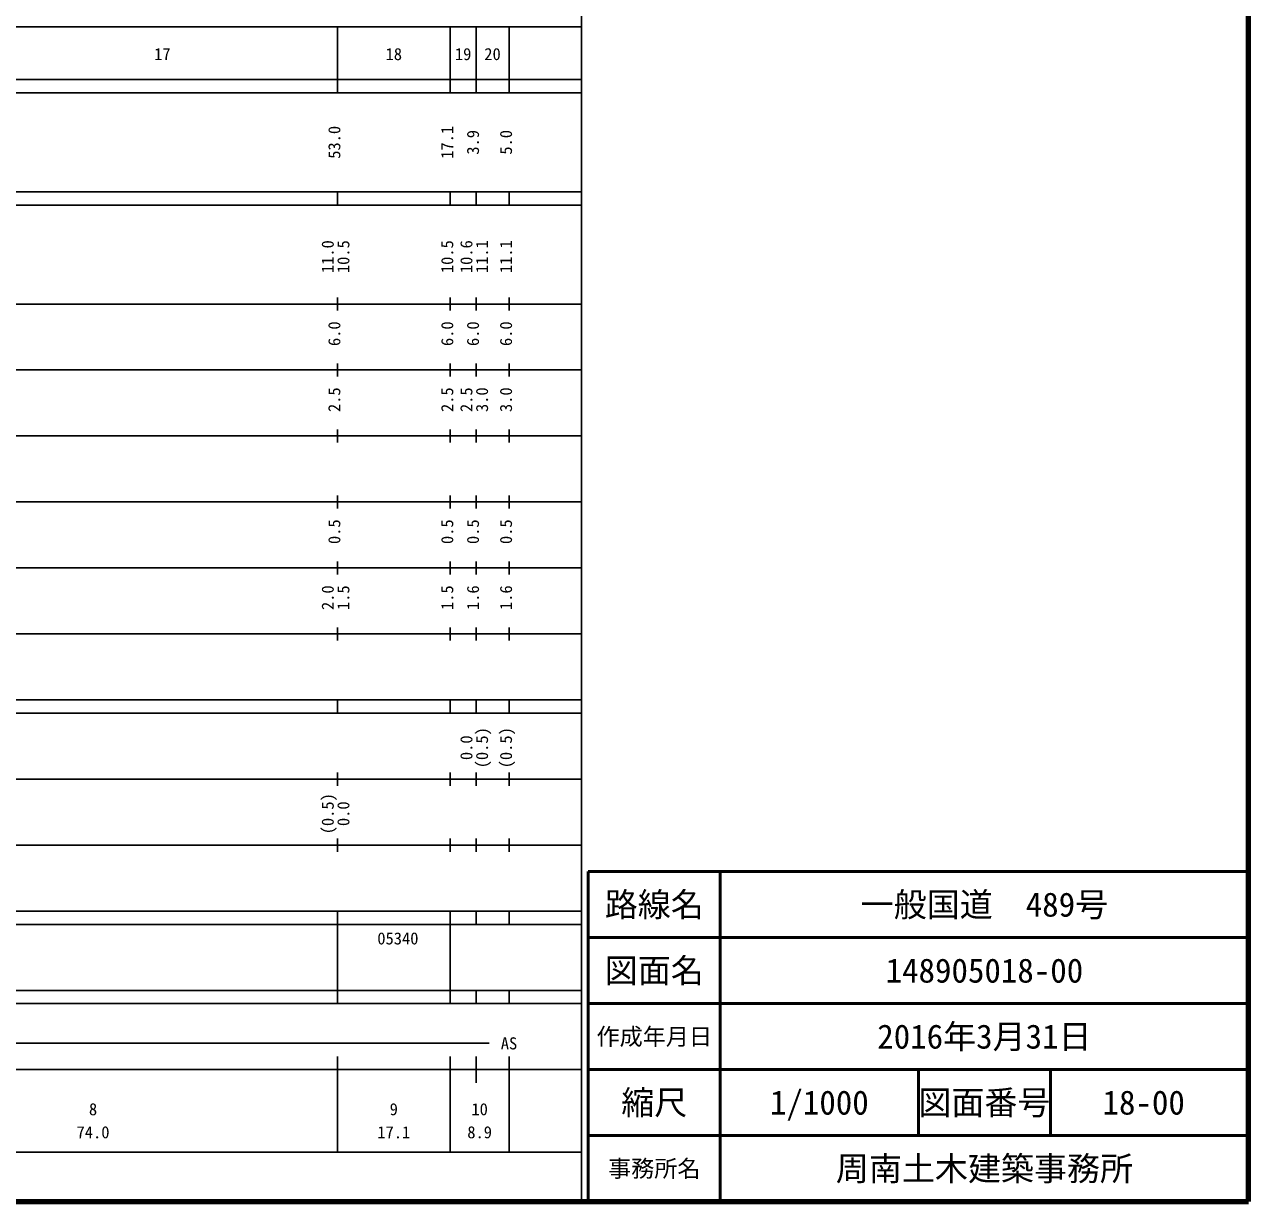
# Model space of a CAD drawing. Units: millimetres on the paper, enlarged 1000 times. Extents: x 40000 to 680000, y 20000 to 380000.
# Drawn here: x 494614 to 680000, y 20000 to 198357 of the extents above; entities that cross this region are included whole.
import ezdxf
from ezdxf.enums import TextEntityAlignment as Align

# ---------------------------------------------------------------- set-up
doc = ezdxf.new("R2010")
doc.units = ezdxf.units.MM
doc.header["$LTSCALE"] = 1000
for name, color, linetype, lineweight in [('M-TTL', 2, 'Continuous', 140), ('M-TTL-BAND', 7, 'Continuous', 25), ('M-TTL-FRAM', 2, 'Continuous', 50), ('M-TTL-LINE', 7, 'Continuous', 50)]:
    doc.layers.add(name, color=color, linetype=linetype, lineweight=lineweight)
doc.layers.add('M-TTL-TXT', color=7, linetype='Continuous')
doc.styles.add('ＭＳ ゴシック', font='')
doc.styles.get('ＭＳ ゴシック').set_extended_font_data('MS Gothic')

msp = doc.modelspace()

# ---------------------------------------------------------------- linework, layer by layer
at = {"layer": 'M-TTL'}
for p, q in [((680000, 20000), (680000, 380000)), ((40000, 20000), (680000, 20000))]:
    msp.add_line(p, q, dxfattribs=at)
at = {"layer": 'M-TTL-BAND'}
for p, q in [((579000, 20000), (579000, 370000)), ((68000, 198000), (579000, 198000)), ((542000, 188000), (542000, 198000)), ((559100, 188000), (559100, 198000)), ((563000, 188000), (563000, 198000)), ((568000, 188000), (568000, 198000)), ((40000, 190000), (579000, 190000)), ((40000, 188000), (579000, 188000)), ((40000, 173000), (579000, 173000)), ((542000, 171000), (542000, 173000)), ((559100, 171000), (559100, 173000)), ((563000, 171000), (563000, 173000)), ((568000, 171000), (568000, 173000)), ((40000, 171000), (579000, 171000)), ((40000, 156000), (579000, 156000)), ((542000, 155000), (542000, 157000)), ((559100, 155000), (559100, 157000)), ((563000, 155000), (563000, 157000)), ((568000, 155000), (568000, 157000)), ((542000, 145000), (542000, 147000)), ((559100, 145000), (559100, 147000)), ((563000, 145000), (563000, 147000)), ((568000, 145000), (568000, 147000)), ((46000, 146000), (579000, 146000)), ((52000, 136000), (579000, 136000)), ((542000, 135000), (542000, 137000)), ((559100, 135000), (559100, 137000)), ((563000, 135000), (563000, 137000)), ((568000, 135000), (568000, 137000)), ((542000, 125000), (542000, 127000)), ((559100, 125000), (559100, 127000)), ((563000, 125000), (563000, 127000)), ((568000, 125000), (568000, 127000)), ((46000, 126000), (579000, 126000)), ((542000, 115000), (542000, 117000)), ((559100, 115000), (559100, 117000)), ((563000, 115000), (563000, 117000)), ((568000, 115000), (568000, 117000)), ((52000, 116000), (579000, 116000)), ((46000, 106000), (579000, 106000)), ((542000, 105000), (542000, 107000)), ((559100, 105000), (559100, 107000)), ((563000, 105000), (563000, 107000)), ((568000, 105000), (568000, 107000)), ((40000, 96000), (579000, 96000)), ((542000, 94000), (542000, 96000)), ((559100, 94000), (559100, 96000)), ((563000, 94000), (563000, 96000)), ((568000, 94000), (568000, 96000)), ((40000, 94000), (579000, 94000)), ((49000, 84000), (579000, 84000)), ((542000, 83000), (542000, 85000)), ((559100, 83000), (559100, 85000)), ((563000, 83000), (563000, 85000)), ((568000, 83000), (568000, 85000)), ((542000, 73000), (542000, 75000)), ((559100, 73000), (559100, 75000)), ((563000, 73000), (563000, 75000)), ((568000, 73000), (568000, 75000)), ((40000, 74000), (579000, 74000)), ((40000, 64000), (579000, 64000)), ((542000, 62000), (542000, 64000)), ((559100, 62000), (559100, 64000)), ((563000, 62000), (563000, 64000)), ((568000, 62000), (568000, 64000)), ((40000, 62000), (579000, 62000)), ((542000, 52000), (542000, 62000)), ((559100, 52000), (559100, 62000)), ((40000, 52000), (579000, 52000)), ((542000, 50000), (542000, 52000)), ((559100, 50000), (559100, 52000)), ((563000, 50000), (563000, 52000)), ((568000, 50000), (568000, 52000)), ((40000, 50000), (579000, 50000)), ((71000, 44000), (565000, 44000)), ((542000, 27500), (542000, 42000)), ((559100, 27500), (559100, 42000)), ((563000, 38000), (563000, 42000)), ((568000, 27500), (568000, 42000)), ((40000, 40000), (579000, 40000)), ((68000, 27500), (579000, 27500))]:
    msp.add_line(p, q, dxfattribs=at)
at = {"layer": 'M-TTL-FRAM'}
for p, q in [((680000, 70000), (580000, 70000)), ((580000, 70000), (580000, 20000))]:
    msp.add_line(p, q, dxfattribs=at)
at = {"layer": 'M-TTL-LINE'}
for p, q in [((600000, 70000), (600000, 20000)), ((680000, 60000), (580000, 60000)), ((680000, 50000), (580000, 50000)), ((680000, 40000), (580000, 40000)), ((630000, 40000), (630000, 30000)), ((650000, 40000), (650000, 30000)), ((680000, 30000), (580000, 30000))]:
    msp.add_line(p, q, dxfattribs=at)

# ---------------------------------------------------------------- texts
at = {"layer": 'M-TTL-BAND', "style": 'ＭＳ ゴシック'}
for s, p in [('17', (515500, 192405)), ('18', (550550, 192405)), ('19', (561050, 192405)), ('20', (565500, 192405)), ('AS', (568000, 42500)), ('8', (505000, 32523)), ('9', (550550, 32523)), ('10', (563550, 32523)), ('74.0', (505000, 29033)), ('17.1', (550550, 29033)), ('8.9', (563550, 29033))]:
    msp.add_text(s, height=1833, dxfattribs=at).set_placement(p, align=Align.BOTTOM_CENTER)
for s, p in [('53.0', (543000, 180500)), ('17.1', (560100, 180500)), ('3.9', (564000, 180500)), ('5.0', (569000, 180500)), ('11.0', (542000, 163174)), ('10.5', (544370, 163174)), ('10.5', (560100, 163174)), ('10.6', (563000, 163174)), ('11.1', (565370, 163174)), ('11.1', (569000, 163174)), ('6.0', (543000, 151500)), ('6.0', (560100, 151500)), ('6.0', (564000, 151500)), ('6.0', (569000, 151500)), ('2.5', (543000, 141500)), ('2.5', (560100, 141500)), ('2.5', (563000, 141500)), ('3.0', (565370, 141500)), ('3.0', (569000, 141500)), ('0.5', (543000, 121500)), ('0.5', (560100, 121500)), ('0.5', (564000, 121500)), ('0.5', (569000, 121500)), ('2.0', (542000, 111500)), ('1.5', (544370, 111500)), ('1.5', (560100, 111500)), ('1.6', (564000, 111500)), ('1.6', (569000, 111500)), ('(0.5)', (565370, 88764)), ('(0.5)', (569000, 88764)), ('0.0', (563000, 88764)), ('(0.5)', (542000, 78764)), ('0.0', (544370, 78764))]:
    msp.add_text(s, height=1833, rotation=90, dxfattribs=at).set_placement(p, align=Align.BOTTOM_CENTER)
msp.add_text('05340', height=1833, dxfattribs=at).set_placement((548050, 58405), align=Align.BOTTOM_LEFT)
at = {"layer": 'M-TTL-TXT', "style": 'ＭＳ ゴシック'}
for s, height, p in [('路線名', 3666, (590000, 65000)), ('路線名', 3666, (590000, 65000)), ('一般国道\u3000489号', 3666, (640000, 65000)), ('図面名', 3666, (590000, 55000)), ('図面名', 3666, (590000, 55000)), ('148905018-00', 3666, (640000, 55000)), ('作成年月日', 2566, (590000, 45000)), ('作成年月日', 2566, (590000, 45000)), ('2016年3月31日', 3666, (640000, 45000)), ('縮尺', 3666, (590000, 35000)), ('縮尺', 3666, (590000, 35000)), ('1/1000', 3666, (615000, 35000)), ('図面番号', 3666, (640000, 35000)), ('図面番号', 3666, (640000, 35000)), ('18-00', 3666, (664125, 35000)), ('事務所名', 2566, (590000, 25000)), ('事務所名', 2566, (590000, 25000)), ('周南土木建築事務所', 3666, (640000, 25000))]:
    msp.add_text(s, height=height, dxfattribs=at).set_placement(p, align=Align.MIDDLE_CENTER)

doc.saveas('drawing.dxf')
